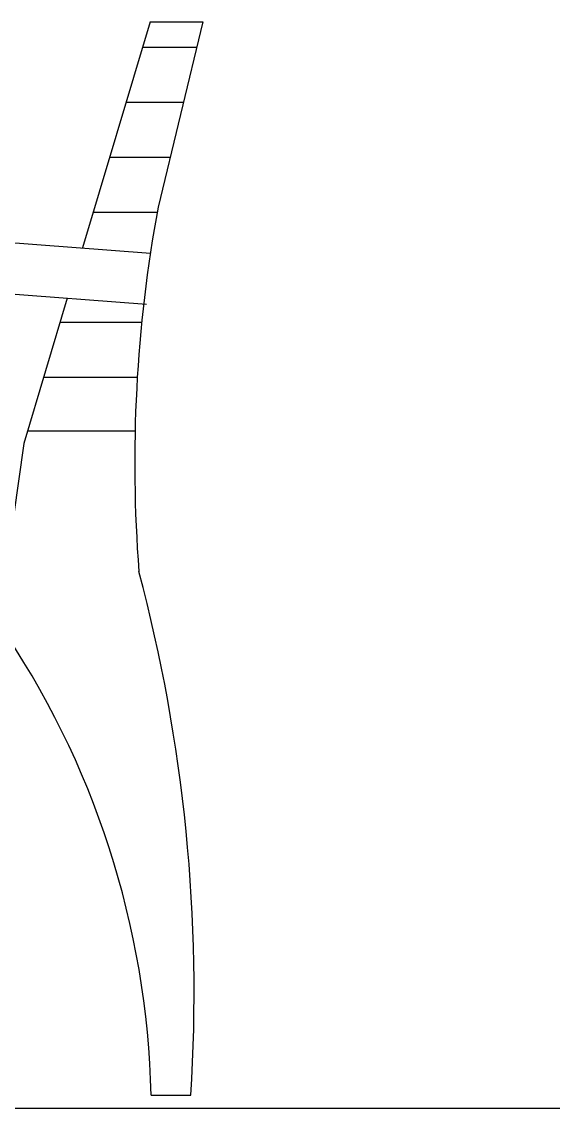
# Model space of a CAD drawing. Header units: inches. Extents: x 10 to 52.5, y 12.2 to 37.
# Drawn here: x 50.894 to 51.393, y 19.051 to 20.071 of the extents above; entities that cross this region are included whole.
import ezdxf

# ---------------------------------------------------------------- set-up
doc = ezdxf.new("R2010")
doc.units = ezdxf.units.IN
doc.header["$MEASUREMENT"] = 0
doc.layers.add('02', color=2, linetype='Continuous')
doc.layers.add('1', color=1, linetype='Continuous')

msp = doc.modelspace()

# ---------------------------------------------------------------- linework, layer by layer
at = {"layer": '02'}
for p, q in [((51.0147, 20.0711), (50.9511, 19.8588)), ((51.0147, 20.0711), (51.0641, 20.0711)), ((51.0641, 20.0711), (51.0221, 19.8971)), ((51.0075, 20.0471), (51.0583, 20.0471)), ((50.9921, 19.9955), (51.0458, 19.9955)), ((50.9766, 19.9439), (51.0334, 19.9439)), ((50.9612, 19.8923), (51.0212, 19.8923)), ((50.809, 19.8695), (51.0149, 19.8539)), ((50.8054, 19.8217), (51.0112, 19.8061)), ((50.937, 19.8117), (50.8961, 19.6751)), ((50.9302, 19.7891), (51.0068, 19.7891)), ((50.9148, 19.7375), (51.0026, 19.7375)), ((50.8997, 19.6871), (51.0005, 19.6871)), ((50.8961, 19.6751), (50.8721, 19.5071)), ((51.0156, 19.0634), (51.0529, 19.0634))]:
    msp.add_line(p, q, dxfattribs=at)
for centre, radius, start, end in [((52.3241, 19.6571), 1.3239, 169.5558, 184.4186), ((49.5161, 19.1591), 1.5398, 356.4353, 14.9027), ((50.2004, 19.0448), 0.8154, 1.3037, 34.538)]:
    msp.add_arc(centre, radius, start, end, dxfattribs=at)
at = {"layer": '1'}
msp.add_line((32.3342, 19.0511), (52.1649, 19.0511), dxfattribs=at)

doc.saveas('drawing.dxf')
